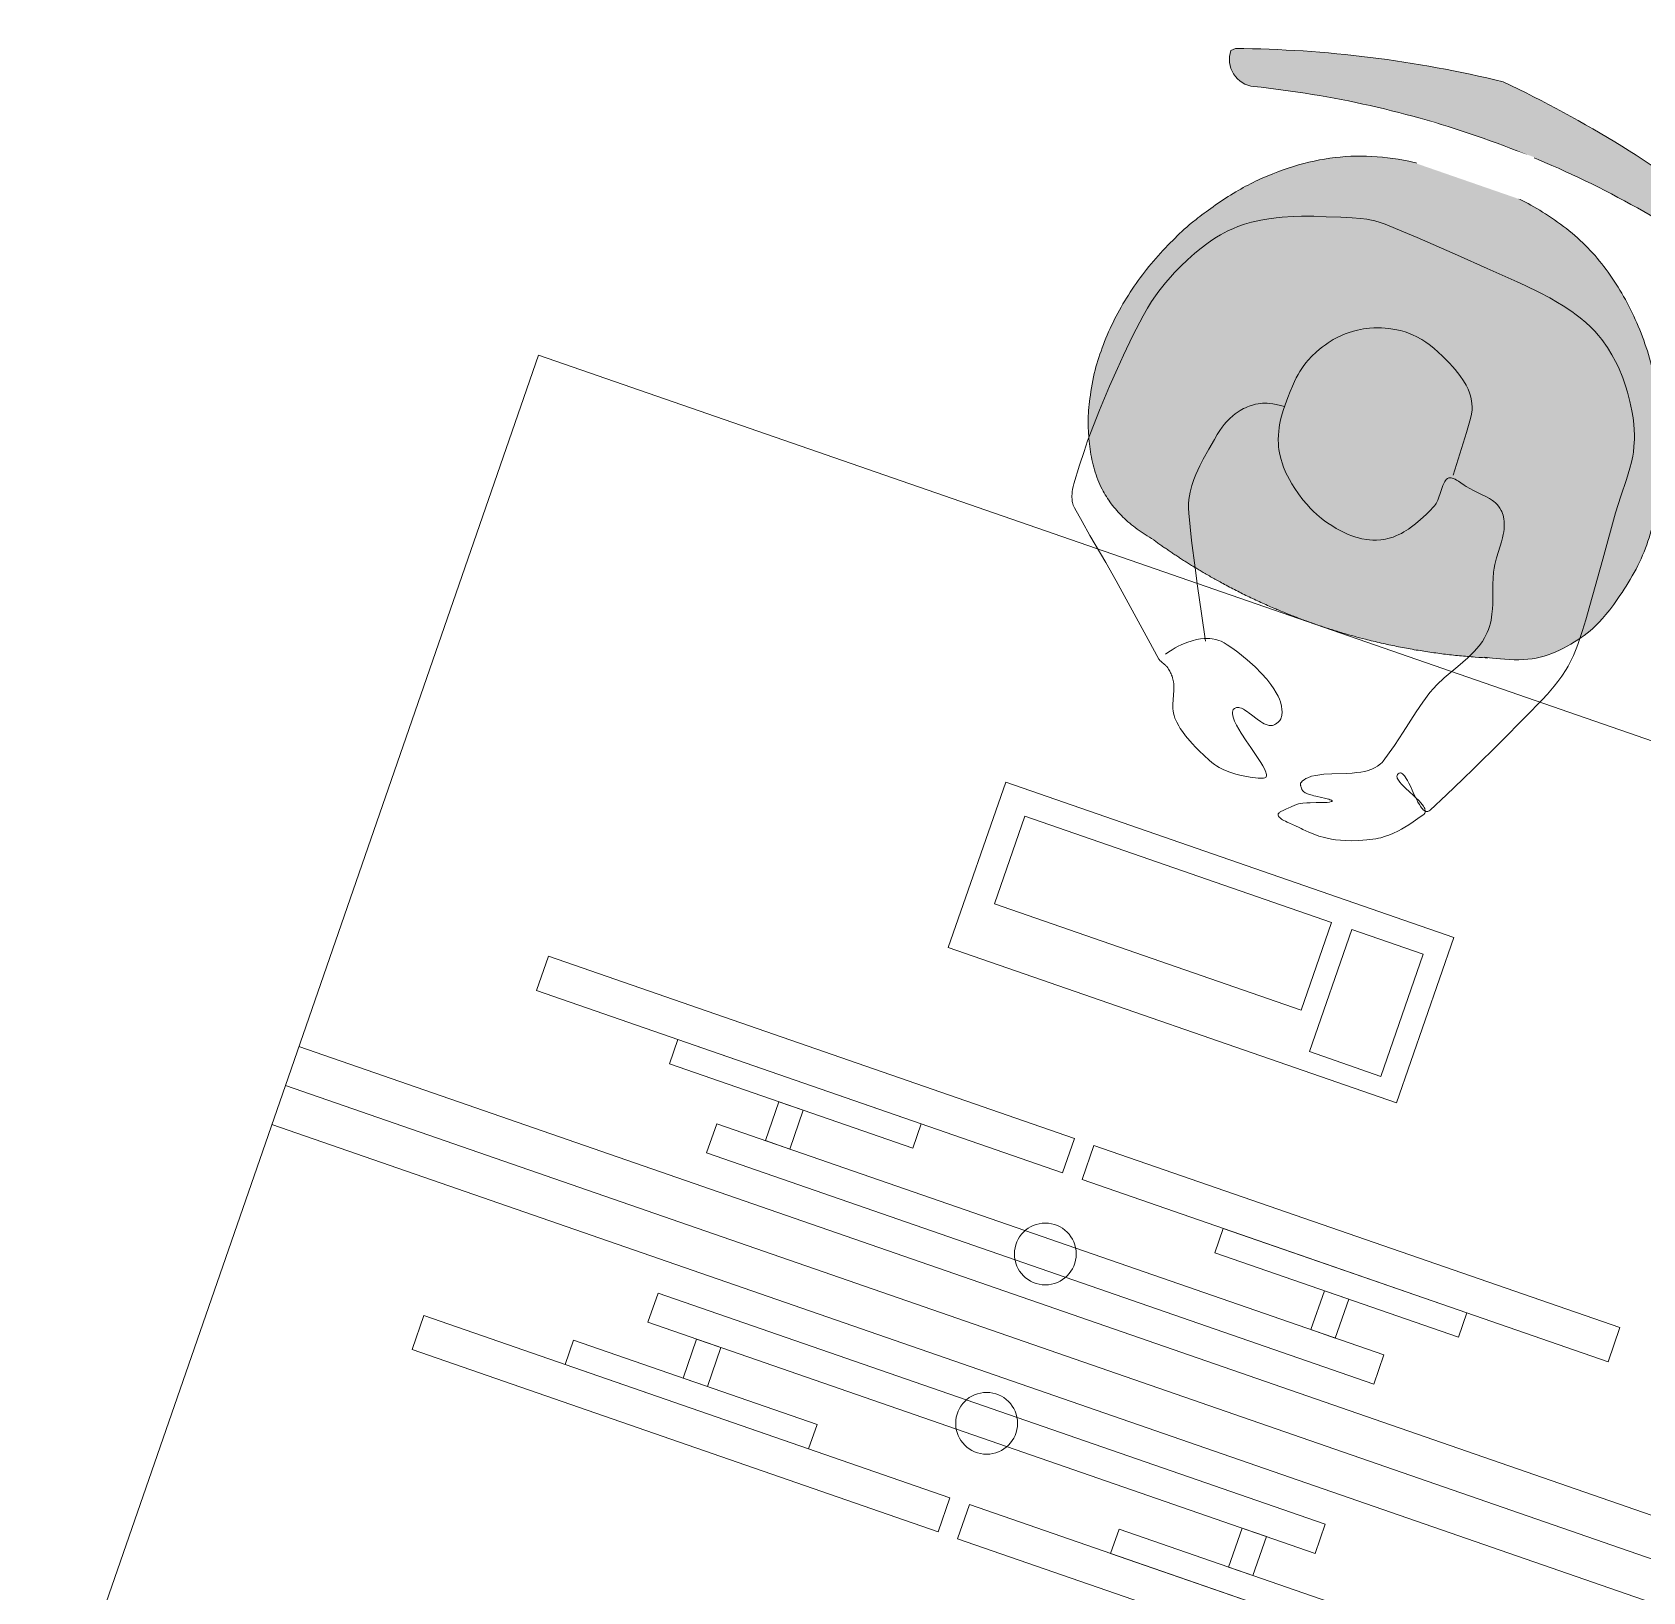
# Model space of a CAD drawing. Header units: millimetres. Extents: x 53255 to 75711, y -557 to 19362.
# Drawn here: x 55964 to 57526, y 3114 to 4627 of the extents above; entities that cross this region are included whole.
import ezdxf

# ---------------------------------------------------------------- set-up
doc = ezdxf.new("R2010")
doc.units = ezdxf.units.MM
doc.header["$MEASUREMENT"] = 0
doc.layers.add('FURN-FILE', color=211, linetype='Continuous', lineweight=0)
doc.layers.add('FURN-WKST', color=42, linetype='Continuous', lineweight=13)

# ---------------------------------------------------------------- blocks, each defined once
blk = doc.blocks.new('wrk3_23')
at = {"layer": 'FURN-FILE', "color": 0, "linetype": 'Continuous', "lineweight": 0, "flags": 128}
for points in [[(199.9999264142607, 166.9331495293627), (739.9999264138969, 166.933760727301), (739.9998754802582, 201.9341943135005), (199.9998754806002, 201.9335831156022), (199.9999264142607, 166.9331495293627)], [(759.9999264138969, 166.9337833642021), (1299.999926413555, 166.9343945621076), (1299.999875479894, 201.9348281482344), (759.9998754802873, 201.9342169506563), (759.9999264138969, 166.9337833642021)], [(344.9986427628028, 166.9333645466431), (595.0010516051116, 166.9336475419259), (595.0010799015799, 141.9334066607626), (344.9986710592711, 141.9331236655162), (344.9986427628028, 166.9333645466431)], [(904.9986710589583, 166.9338965190109), (1155.001079901223, 166.9341795142427), (1155.001108197677, 141.9339386331121), (904.9986993553903, 141.9336556378075), (904.9986710589583, 166.9338965190109)], [(457.4997550550906, 141.9332510301829), (482.4999959057604, 141.9332792960959), (482.5000412106165, 101.9328938861981), (457.4998003294822, 101.9328655897334), (457.4997550550906, 141.9332510301829)], [(1017.499783351232, 141.9337830025106), (1042.500024201894, 141.93381126842), (1042.500069506714, 101.9334258585477), (1017.499828625558, 101.933397562083), (1017.499783351232, 141.9337830025106)], [(407.4998003294822, 101.9328655897334), (1092.500069506706, 101.932865589737), (1092.500069506706, 71.93286558973341), (407.499800329475, 71.93286558973341), (407.4998003294822, 101.9328655897334)]]:
    blk.add_lwpolyline(points, close=True, dxfattribs=at)
at = {"layer": 'FURN-FILE', "color": 0, "linetype": 'Continuous', "lineweight": 0}
blk.add_circle((749.9999999999854, 86.93286558972977), 30, dxfattribs=at)
at = {"layer": 'FURN-WKST', "color": 0}
blk.add_line((-1.455191522836685e-11, 40.00000000000728), (1499.999999999985, 40.00000000000728), dxfattribs=at)
at = {"layer": 'FURN-WKST', "color": 0, "flags": 128}
blk.add_lwpolyline([(0, 3.637978807091713e-12), (1499.999999999985, -3.637978807091713e-12), (1499.999999999985, 749.9999999999964), (-1.455191522836685e-11, 750), (0, 3.637978807091713e-12)], close=True, dxfattribs=at)
blk = doc.blocks.new('*U148')
at = {"linetype": 'ByBlock', "lineweight": -2}
blk.add_hatch(color=7, dxfattribs=at).paths.add_polyline_path([(-240.0286441050775, 333.8224027594588, -0.05883785226899226), (17.78258416725294, 378.3228370210927, -0.05883785226899226), (270.5643462055596, 310.8815731016875), (273.978641116104, 307.6193697070703, -0.4852311977000949), (240.2319705560731, 283.4062904212296, 0.05913279318586893), (15.18123345443746, 320.424139634124, 0.05913279318586893), (-212.2825073906279, 303.7376379520756, -0.4852311977000949), (-243.7218450241198, 330.8795009021705)])
h = blk.add_hatch(color=7, dxfattribs=at)
edge = h.paths.add_edge_path()
edge.add_spline(control_points=[(-177.3597326177332, -145.1740488822943), (-207.7293379313487, -138.3802228098721), (-239.493773722199, -120.1599046054907), (-285.5368762420258, -39.29090160157648), (-282.7531709045288, 112.4052060332251), (-154.2041548238558, 268.7965515609649), (-36.97263507707248, 282.2879587669267), (13.2793709990292, 278.1714150389889)], knot_values=[0, 0, 0, 0, 0.1278050160630629, 0.1732907007324, 0.4305391611673586, 0.7883516963517069, 1, 1, 1, 1], degree=3, periodic=0)
edge.add_spline(control_points=[(13.2793709990292, 278.1714150389889), (63.70477036727971, 277.7649786676775), (179.249261218647, 253.8152442498904), (293.259613522423, 86.52446312601751), (282.4247332428058, -64.81148388593647), (229.3179185400368, -141.2265414623398), (196.0462666453459, -156.5193407843108), (165.1847444627856, -160.5647082002615)], knot_values=[0, 0, 0, 0, 0.2116483041139544, 0.5694608392983027, 0.8267092997332612, 0.8721949844025984, 1, 1, 1, 1], degree=3, periodic=0)
edge.add_line((165.1847444627856, -160.5647082002615), (165.2484580467135, -160.8114819504372))
edge.add_arc((20.00024980950548, 427.6801178225214), 606.1513053681008, 267.4274364554332, 283.86433089987764, ccw=False)
edge.add_arc((20.00006308476441, 427.6801262120753), 606.1513053681007, 250.99055867765549, 267.42745312209996, ccw=False)
edge.add_line((-177.4379372039621, -145.4146661578161), (-177.3597326177332, -145.1740488822943))
at = {"color": 0, "linetype": 'ByBlock', "lineweight": -2, "flags": 128}
blk.add_lwpolyline([(-240.0286441050775, 333.8224027594588, -0.05883785226899226), (17.78263144011726, 378.3228465774155), (17.78258416725294, 378.3228370210927, -0.05883785226899226), (270.5643462055596, 310.8815731016875), (273.978641116104, 307.6193697070703, -0.4852311977000949), (240.2319389186596, 283.4062995583263), (240.2319705560731, 283.4062904212296, 0.05913279318586893), (15.18123345443746, 320.424139634124, 0.05913279318586893), (-212.2824356839046, 303.7376518435958), (-212.2825073906279, 303.7376379520756, -0.4852311977000949), (-243.7218450241198, 330.8795009021705), (-240.0286441050775, 333.8224027594588)], format="xyb", close=True, dxfattribs=at)
at = {"color": 0, "linetype": 'ByBlock', "lineweight": -2}
blk.add_rational_spline([(-177.3597326177332, -145.1740488822943), (-207.7293379313487, -138.3802228098721), (-239.493773722199, -120.1599046054907), (-285.5368762420258, -39.29090160157648), (-282.7531709045288, 112.4052060332251), (-154.2041548238558, 268.7965515609649), (-36.97263507707248, 282.2879587669267), (13.2793709990292, 278.1714150389889), (63.70477036727971, 277.7649786676775), (179.249261218647, 253.8152442498904), (293.259613522423, 86.52446312601751), (282.4247332428058, -64.81148388593647), (229.3179185400368, -141.2265414623398), (196.0462666453459, -156.5193407843108), (165.1847444627856, -160.5647082002615), (165.2059823240925, -160.6469661169867), (165.2272201854066, -160.7292240337119), (165.2484580467135, -160.8114819504372), (108.7795362507532, -174.7488256867218), (50.89822587725212, -180.4709396899998), (-7.20662083895877, -177.860294692593), (-65.31147889478598, -175.2496661217883), (-122.4464215655753, -164.3599000441318), (-177.4379372039766, -145.4146661577724), (-177.4118690085525, -145.33446039931), (-177.3858008131356, -145.254254640804), (-177.3597326177332, -145.1740488822943)], [1, 1, 1, 1, 1, 1, 1, 1, 1, 1, 1, 1, 1, 1, 1, 1, 1, 1, 0.9931535054110803, 0.9931535054110803, 1, 0.9931535054110803, 0.9931535054110803, 1, 1, 1, 1], degree=3, knots=[0, 0, 0, 0, 0.02130083601051049, 0.02888178345540001, 0.07175652686122644, 0.1313919493919511, 0.1666666666666667, 0.1666666666666667, 0.1666666666666667, 0.2019413840189924, 0.2615768065497171, 0.3044515499555435, 0.312032497400433, 0.3333333333333333, 0.3333333333333333, 0.3333333333333333, 0.5, 0.5, 0.5, 0.6666666666666666, 0.6666666666666666, 0.6666666666666666, 0.8333333333333333, 0.8333333333333333, 0.8333333333333333, 1, 1, 1, 1], dxfattribs=at)
blk.add_wipeout([(-37.68748061553197, 321.35907786657117), (67.71986267868485, 317.2857953905477), (66.04961799722511, 274.0636384312784), (-39.35772529694805, 278.13692090732366)], dxfattribs=at)
blk = doc.blocks.new('*U149')
at = {"color": 0, "linetype": 'ByBlock', "lineweight": -2, "flags": 128}
for points in [[(-67.61908009957187, 119.8511182272923), (-64.56569705476068, 117.4466945861932), (-61.72388856007819, 115.0235715077361), (-59.10443733797001, 112.6115648986452), (-56.70987746477476, 110.2337173612032), (-54.53674880262406, 107.9075696919754), (-50.70710183200936, 103.3110815583568), (-47.68907636216682, 99.05960809656244), (-45.36263156283167, 95.1821697403575), (-43.60746880367151, 91.68119379677228), (-42.31311709005968, 88.543220114836), (-41.38326402288294, 85.74587868320668), (-40.73681039219082, 83.2623830808443), (-40.30717163985901, 81.06437400208961), (-39.88108598192412, 77.16809912893223), (-39.85134442113122, 74.20980280655931), (-40.00199297489962, 71.9738448270873), (-40.52080857683177, 68.59680059974198), (-41.40966762850076, 65.19777894073195), (-43.41031024987024, 59.16989642979752), (-45.49040807911661, 53.40774771095312), (-49.8972058939471, 42.52447554891114), (-54.26238574018134, 33.17461514074239), (-58.44423723592627, 25.3423507785119), (-62.36229387087224, 18.9011947135441), (-65.97647229974609, 13.67780129311723), (-69.27290537704175, 9.488307647698093), (-72.254347356793, 6.157773507176898), (-74.93370400737695, 3.529450165275193), (-77.3296988919501, 1.468117109383456), (-79.46399931221094, -0.1398809543898096), (-83.27969770679556, -2.481219138644519), (-86.20516380533445, -3.813490277512756), (-88.43302394503189, -4.558119393739616), (-91.8259756669031, -5.24161233088671), (-95.2764437971964, -5.374519566299568), (-95.61815381896668, -5.340103763635852), (-95.94681975447747, -5.274215246456151), (-96.26133634984944, -5.185242508312513), (-96.56106085774809, -5.079858535071253), (-96.84570817243002, -4.963345083531749), (-97.3869662671932, -4.703791294530674), (-97.86619918662473, -4.438989777918323), (-98.28779158202815, -4.18369771252037), (-99.02546930712924, -3.697307291928155), (-100.1146165410391, -2.917144226608798), (-100.6432271276426, -2.525250440383388), (-101.1561822655967, -2.145039310889842), (-102.1394978293938, -1.306671442733204), (-102.9197930556511, -0.4124348996556364), (-103.5235386123422, 0.5259983083087718), (-103.9742742484523, 1.498374692215293), (-104.2929084415664, 2.49570986944309), (-104.4979887377085, 3.510153940478631), (-104.605945575142, 4.534870240218879), (-104.5844192690201, 6.625848916206451), (-104.3213660498877, 8.695489377780177), (-103.8950986700111, 10.71457628099597), (-103.3654292215833, 12.66246611383394), (-102.1224721649232, 16.41245302223251), (-99.60130775622383, 23.05725551911746), (-98.69148106870125, 25.499717796396), (-97.96970550484184, 27.58490338231786), (-97.42104736257534, 29.35634532132826), (-97.0218510078048, 30.85679132916266), (-96.74614270876555, 32.12576084638567), (-96.45849028083467, 34.23268058508984), (-96.4312577803903, 35.70464592678763), (-96.53131036161358, 36.74035010034277), (-96.89665480861731, 38.17310733265185), (-97.18445339435857, 38.83089925732929), (-97.54741736216602, 39.44703207763087), (-98.64017329160197, 40.66612514411099), (-99.85945592651478, 41.35843259240937), (-101.1807641502528, 41.60011606327316), (-102.5825952764862, 41.45859197000391), (-104.0461259789445, 40.99344098763686), (-105.5549250525764, 40.25722775788017), (-107.0946949401405, 39.2962394095448), (-108.6530392475361, 38.1511506857787), (-110.2192537331903, 36.85762273580622), (-113.3906091566059, 33.89554370752739), (-116.4966669850583, 30.65859979012021), (-119.4941393446752, 27.3065964752459), (-125.2371862662294, 20.47266850457527), (-130.2707339769004, 14.24750832522841), (-134.5782534772734, 8.899533112722565), (-138.2040231970168, 4.488136684798519), (-141.2205111111398, 0.9622104472873616), (-143.7094106418481, -1.780938433592382), (-145.7511534723672, -3.861519157260773), (-147.4195873839271, -5.398553109953355), (-148.7797201130015, -6.500481276249047), (-149.8872148003684, -7.261260645944276), (-150.7888267852832, -7.759566037158947), (-152.2045574813637, -8.226188471991918), (-153.1217182818618, -8.211820619057107), (-153.7230445297937, -7.981692644185387), (-154.4781733994423, -7.262370672076941), (-155.0473385666264, -6.067045890878944), (-155.7828011453203, -3.626085447300284), (-156.4453784316465, -1.058113235187193), (-157.0302863551624, 1.567896682994615), (-157.5363885561273, 4.199456802656641), (-157.96517251353, 6.79721915362461), (-158.6225293422904, 11.94966113037663), (-159.0072031434393, 16.68681415210449), (-159.1696898639893, 20.94604482363502), (-159.1596489719013, 24.71950610160275), (-159.0216477894101, 28.02964527469157), (-158.4578214412832, 33.77185196286882), (-157.7377340714338, 37.97588204025669), (-157.0147922097858, 41.03732524242514), (-156.3630980537746, 43.26761259463819), (-155.1996742007505, 46.48589976473886), (-153.8007694544467, 49.52481551113306), (-147.7150160800593, 61.40388835076737), (-145.3705928305935, 65.81464977041469), (-143.2450386147539, 69.61826214815665), (-141.307760687836, 72.88759916930576), (-137.691385002312, 78.43602170469967), (-134.7446644547745, 82.41734345765144), (-132.3772227010231, 85.28215636188543), (-130.5023328608331, 87.35419473476941), (-127.5142553040823, 90.32659076796699), (-124.295076542443, 93.12041495276208), (-122.2022068188453, 94.63081937593233), (-120.1338371754282, 95.83400154892297), (-118.1140244063354, 96.79944259297918), (-116.1599849936611, 97.5818784115545), (-112.3720614938029, 98.7937820940424), (-98.66632614686387, 102.0079436296728), (-95.34558031481356, 102.9753365301804), (-92.9354883895794, 103.8455172005924), (-91.1851098365114, 104.6025002795723), (-88.66932904196801, 105.9401278167716), (-87.4676620945138, 106.7130543786043), (-86.30767392943017, 107.5634780721957), (-85.26211362415779, 108.4051628958696), (-84.36737244336109, 109.1660859022304), (-83.60157371173045, 109.8520348819147), (-82.30411898785678, 111.1012861871059), (-81.37042540438415, 112.0821611546198), (-80.69441141646894, 112.8442930703386), (-79.72251327228878, 114.0326807326419), (-78.80509393324246, 115.2786013452787), (-78.44174863462104, 115.8380793671386), (-78.13261676079856, 116.3794562351104), (-77.86634672759465, 116.8993494628594), (-77.41518471706149, 117.8984394737272), (-76.00280155421933, 121.4497447029134), (-75.60525973151744, 122.3001988099495), (-75.27456070113112, 122.9157921339429), (-75.0035086475109, 123.3621594998476), (-74.55284467219826, 124.0028606178239), (-74.04041603659425, 124.6036623473919), (-59.05302997573017, 140.1549000382729), (-36.22728091996396, 163.1616088201772), (-13.51566399701187, 186.214099205572), (0.504518967376498, 201.0543888942775), (21.30746692119283, 223.5781289557344), (31.84662829940862, 234.7675819746146), (42.62526393883672, 245.791277293516), (43.69777617985528, 246.7770170096846), (44.76897327747065, 247.6195130829292), (45.8259884360632, 248.3404901931062), (46.85920563526815, 248.9582605311225), (47.8616055398561, 249.4882753276979), (49.81828841155584, 250.3601528430809), (51.59964277735708, 251.0003230321381), (53.20016505401873, 251.4729824872047), (54.62515885848188, 251.8239098260165), (57.15500528080156, 252.3083191372571), (59.06598845711414, 252.5728625727716), (61.92135812815468, 252.8300119743508), (64.72213053595624, 252.9434306352341), (83.53721007380591, 253.0267732435677), (97.674804266906, 252.7409877798054), (108.2954832462092, 252.3263570997733), (124.2586434458462, 251.3759545876383), (140.2654369057491, 250.023190892578), (165.4235219792245, 247.3938874494706), (184.1263028832436, 245.1369229401244), (198.1056861079014, 243.2368635440216), (219.0663559790555, 239.9830776491654), (240.1024128960489, 236.1566046217413), (248.602648933509, 234.265656767333), (255.8785827847205, 232.2897456864594), (262.1413732327419, 230.3214107860767), (267.5554926951372, 228.4202434927211), (276.9166884173574, 224.7026985345874), (283.8726832325774, 221.5981609888477), (289.0699302239555, 219.097274413718), (296.8591741525379, 215.0769506391007), (304.6719121780152, 210.7441164936681), (312.7053483964664, 205.9126276085735), (319.4330874379266, 201.4500962066886), (325.0781767487351, 197.3451266244447), (329.825334649493, 193.5863260044061), (333.8270100100126, 190.1604200783986), (337.2087767306912, 187.0517778138164), (342.8497879392198, 181.3469148297736), (346.8419249291364, 176.8336326508797), (349.6977708409977, 173.309114406642), (353.7532986436418, 167.7866989143949), (357.5273707977249, 161.9673045995296), (362.1159394157658, 153.9251758067621), (365.7476125250359, 146.7586990975833), (368.6568085199578, 140.3994059872421), (371.0134954007808, 134.7742779397304), (374.75594452519, 124.8118942469737), (377.2808828445886, 117.2569116718441), (380.6887876652763, 105.8219891298504), (383.7333848599046, 94.30326769605745), (387.4461967377611, 80.34772819653153), (390.1446220305079, 69.81132245485787), (391.8446626617479, 61.84082022489019), (392.8214256093779, 55.81236348827952), (393.3372248417836, 51.25741487216874), (393.5814686475533, 47.82012532748922), (393.6876704564529, 42.62705666155671), (393.4428878726831, 37.38534611865907), (391.6461854166155, 18.06532045170752), (390.1055851947749, 3.831628639207338), (385.0056040351883, -38.54321582521516), (381.141588338458, -69.92353687049035), (377.1767696383577, -101.290314624639), (376.0143443328598, -110.0105255778544), (373.6561706832472, -125.0827286184722), (371.4722769197288, -136.3060743499809), (369.5196851871333, -144.7209144233784), (367.84403069986, -151.0485927327172), (364.9398407200315, -160.5937540118612), (363.2923692597178, -165.4007939233124), (361.5026112755222, -170.2371571781332), (358.8758203716097, -176.5110456234324), (356.1108947016364, -182.1831772617588), (353.2667420677826, -187.3184182210389), (350.3900949484996, -191.9739506906408), (347.5177234359326, -196.2002506679783), (341.7039901558383, -203.7680001517219), (336.1954777217506, -210.0132624400358), (331.0834554698195, -215.1937874349605), (326.4073392343016, -219.5120570646541), (317.8200356437119, -226.5939910517627), (311.0873855212049, -231.514882504518), (305.8989583112016, -234.9893388277924), (297.9310959548748, -239.8587500672656), (289.7886433610111, -244.3239581823655), (283.4847885215931, -247.4094167848016), (277.8186285911288, -249.8670859793565), (272.7617538403683, -251.8129485294121), (268.2719746139664, -253.3460471341459), (264.300857599821, -254.5490786742157), (257.2741113743141, -256.3216115735413), (251.9554392287719, -257.3539977060864), (247.9480242999089, -257.9505298641816), (241.9207007017249, -258.5436309872021), (235.8906992768243, -258.7546413669188), (224.5235524218333, -258.598373352128), (207.4500580142594, -258.0656105925082), (198.9150205750302, -257.884693015927), (190.388481822436, -257.8959673912614), (143.8828590725025, -259.0392458510469), (97.32912350540937, -260.2023101767627), (82.79031302117073, -260.4799365023937), (71.9007917096169, -260.5455854788379), (63.73323872680703, -260.3847201212702), (57.60370697096732, -260.0910845698236), (53.00284932685463, -259.7504324983602), (46.09330402218256, -259.0112663082473), (39.17097033606478, -257.9548900375521), (34.93586977712766, -257.1154449024834), (31.01867155512446, -256.186997077486), (23.80118995381417, -254.1102369395085), (17.60793989082595, -251.9741947012953), (12.27043125870841, -249.8950569105655), (3.08296305143449, -245.8709998673658), (-3.705901267243462, -242.606130540531), (-23.78141759205027, -232.2085929685927), (-55.33388904817548, -215.5147019222932), (-86.82922167794823, -198.5466316596212), (-99.72139982883164, -191.4425504906321), (-118.8656205458938, -180.5911438959156), (-137.7522017480551, -169.658465348155), (-138.8253209527538, -168.8804874707203), (-139.541026362127, -168.035395752624), (-139.949516096789, -167.1366196841263), (-140.0952828861991, -166.1959533704721), (-140.0177045382698, -165.223728540368), (-139.7515762736148, -164.2289703682982), (-139.3275904840848, -163.2195377613243), (-138.7727689529092, -162.202249605456), (-138.1108521000133, -161.1829983259522), (-137.3626493864758, -160.1668519878222), (-135.6486273807495, -158.1280779992157), (-133.775486684146, -156.1479616514262), (-131.8363558558631, -154.2463842404541), (-127.8864425510546, -150.6118142130726), (-124.2946018359726, -147.4174761038084), (-121.2160604743731, -144.6618930976474), (-118.6842546992775, -142.3146352691183), (-116.6683754795522, -140.3322426872255), (-115.1077530369148, -138.6674672737063), (-113.9317145892965, -137.274364479912), (-113.0704660052033, -136.1108550976787), (-112.4605373911436, -135.1397849063869), (-112.0470276569977, -134.3291262825514), (-111.7840410128774, -133.651719228008), (-111.5630759358937, -132.5431097275141), (-111.6122655402905, -131.7803463579039), (-111.778493969894, -131.2494379158161), (-112.2483573236932, -130.5230139350315), (-112.9986966945544, -129.8852522413436), (-113.9521205145975, -129.4181139657012), (-114.870481394104, -129.2650494867485), (-115.7557913389574, -129.3792700873964), (-116.6098893087183, -129.7194091643614), (-117.4344582900485, -130.248956054158), (-118.2310406747602, -130.9357458698505), (-119.0010521074473, -131.751499977152), (-119.7457939516098, -132.6714122437552), (-120.466464509358, -133.6737766544466), (-121.8617286406479, -135.8896843237744), (-123.1702703966621, -138.241225079335), (-124.3991885587784, -140.6323170639953), (-126.7146178212861, -145.4275627482857), (-128.7594415426211, -149.7431941119285), (-130.5688083263012, -153.4314526458111), (-132.171270284136, -156.4710250731659), (-133.590748697552, -158.9063595297775), (-134.8477802960297, -160.8115456416563), (-135.960313165062, -162.2695763581942), (-136.9442232265283, -163.3610934235694), (-137.8136589434071, -164.1588588843588), (-138.5812813158955, -164.7255834573734), (-139.2584404106965, -165.1136378644223), (-140.4563870969141, -165.5320927704161), (-141.3661508229306, -165.6121385249935), (-142.0551199790825, -165.5316406373458), (-143.0996869849369, -165.1715181261825), (-144.1581303787607, -164.5072149667176), (-149.10833563509, -160.6585203906507), (-153.503228860849, -157.1428750611158), (-157.3357163150431, -153.9412353193038), (-160.6378663330288, -151.0356408723674), (-163.4603282179196, -148.408064104653), (-165.8602166364617, -146.040076641897), (-169.8563665897782, -141.7322269983852), (-172.6424385676983, -138.3564259941486), (-174.590340720104, -135.7385540342075), (-177.2501601012191, -131.6667434368355), (-178.4490381791184, -129.5630100340204), (-179.5524902293291, -127.4124721054322), (-183.2306244126667, -119.3265942248036), (-186.0798972896409, -112.1035300877484), (-188.243642177702, -105.6635300736016), (-189.8534063736552, -99.93239442032791), (-191.0238906865452, -94.8410996863604), (-191.8517352282761, -90.32563302091876), (-192.416362158936, -86.32689255343575), (-193.0218317796498, -79.2186016316482), (-193.1355345412194, -73.79217250723741), (-193.0176715398375, -69.66715698153712), (-192.4969207416325, -63.38847563270974), (-191.5415329111165, -56.99733186711092), (-191.2082446965833, -55.02357030516578), (-190.9217011687761, -53.08023167662759), (-190.4268708924828, -49.28017141580494), (-190.0084686399678, -45.89343782854121), (-189.6276406516554, -42.97143305268401), (-189.2658010161394, -40.50572867831215), (-188.9156660579065, -38.45771579298889), (-188.5758478265379, -36.77616569565726), (-188.2476830401829, -35.40722908714815), (-187.9334466708788, -34.29978134836711), (-187.6354075714553, -33.40796552990651), (-187.3553834917111, -32.69209977509308), (-186.8181584102022, -31.59773288317956), (-186.372367800268, -30.92111235854827), (-186.0119688318846, -30.501377395085), (-185.4265865210691, -30.02272582880687), (-184.7838221003876, -29.73768139097956), (-184.5404614441104, -29.69637050767051), (-184.2915695649863, -29.69917184405494), (-184.0387065012583, -29.7402372751385), (-183.7832455927419, -29.81434313711361), (-183.2607741375687, -30.04806047326565), (-182.7407018876256, -30.36656953004422), (-182.2292769768428, -30.74386782944202), (-181.7311009457626, -31.15961055657681), (-181.2494684816702, -31.59800011663174), (-180.7866423330161, -32.04688401059684), (-179.894287810399, -32.97182673691714), (-179.0932198380906, -33.85119758983637), (-177.6649644733807, -35.48684286343632), (-175.5225772262856, -37.97162399951048), (-174.4813625299539, -39.1330831481755), (-173.9743037324552, -39.67439265816211), (-173.4785835187831, -40.18211271208565), (-171.7834364531627, -42.06739589992503), (-170.3584589773491, -43.99153152672807), (-169.1531256010894, -45.91242581426195), (-168.1265632273025, -47.79906144450069), (-167.2457352759811, -49.62914142461523), (-165.7769988044274, -53.17551392566384), (-164.6507386259618, -56.34635622819769), (-162.919960576397, -61.87202162235917), (-161.7208043926184, -65.84383199085278), (-160.8201115352713, -68.63997795605246), (-160.1198109624274, -70.59815099720436), (-159.570506404445, -71.97337359634548), (-158.69265586662, -73.86322774066502), (-157.731105977793, -75.51688014490355), (-157.3999629194077, -75.9577263747342), (-157.1272526556895, -76.20350541265361), (-156.9054093182858, -76.28044877317006), (-156.7277093101075, -76.21191339528013), (-156.5881847528326, -76.01867203047732), (-156.4815454306299, -75.71917548165948), (-156.4031084187736, -75.32978935820574), (-156.3487346619186, -74.86500776346656), (-156.3147718360997, -74.33764610551589), (-156.2980028909042, -73.75901501663611), (-156.3055679820282, -72.46473154018167), (-156.3532956752351, -71.06759758928092), (-156.4263374146321, -69.62024460939574), (-156.5135724845277, -68.16220329028147), (-156.7064570786024, -65.2278695247951), (-157.0398969704547, -59.7738939388073), (-157.1308661644325, -57.72968481887074), (-157.1824080909573, -55.98283384885872), (-157.2003238066754, -54.50478295468929), (-157.1913671462498, -53.26244671307359), (-157.110686941789, -51.23407562116336), (-156.9874405960727, -49.86176315153716), (-156.8549867218826, -48.93159616900084), (-156.7311400925282, -48.29614007980854), (-156.5029948279516, -47.4525269463411), (-156.2202547803099, -46.75249037853064), (-156.1198147079485, -46.56738764182955), (-156.0029670465483, -46.3788720060038), (-155.7256903562411, -45.99200608098181), (-155.4103131956072, -45.60936165478051), (-155.0715100824273, -45.23908482809929), (-154.7205673486205, -44.88673922306771), (-154.3660670542704, -44.55590415650659), (-153.6470450760826, -43.94731053433497), (-152.9746670244749, -43.4433361657866), (-152.3657451511499, -43.03764721117477), (-151.8255540670143, -42.71868682935019), (-151.3528474994782, -42.4732013905741), (-150.9429602847667, -42.28816936041403), (-150.5896852357255, -42.15176305292698), (-150.2863737669577, -42.05374113494327), (-150.0265508979865, -41.98551984610822), (-149.5872471437433, -41.90862044539244), (-149.2731188657999, -41.8891159626146), (-149.0475567778594, -41.89746167609701), (-148.7274378923212, -41.94915580971428), (-148.4318151398402, -42.0506816945126), (-146.6382237419566, -43.0113402213974), (-145.0122673385558, -44.16704519875202), (-143.5342162948837, -45.48431924382021), (-142.1865418882117, -46.93364547976671), (-139.7863111854531, -50.18265272475401), (-137.7530531680568, -53.69350466105243), (-136.0015458860398, -57.3296174934585), (-134.4657755806547, -60.98875335840421), (-131.7681822888699, -68.33346818721475), (-127.1518285803795, -81.87690760497208), (-125.2960902682134, -86.9001809804904), (-123.5543643750316, -91.16030421117466), (-121.9123562085042, -94.73522323369252), (-120.3667074951263, -97.71345174592716), (-118.9184681549523, -100.1826354277437), (-116.137406035763, -104.140643538376), (-113.818150236908, -106.757177473075), (-111.9320029709561, -108.4942874099143), (-108.8439508671181, -110.6969585393235), (-107.1746549257914, -111.6013351363508), (-105.4164328958323, -112.3647985127682), (-96.16207482234313, -115.6644713049172), (-87.8431256764161, -118.3070629238355), (-72.9690243006844, -122.595530757455), (-50.50114777819545, -128.9291050494649), (-39.48105942943221, -132.3859567145773), (-28.77853825450075, -136.2421366490889), (-23.90192343292438, -138.347613660997), (-19.39518793267052, -140.6146804065793), (-11.06963152799653, -145.4450487476497), (3.33071962536269, -154.8099810501517), (14.21853744162217, -161.6574973267852), (18.36510006914978, -164.00506319548), (22.03427363185619, -165.9096143624192), (28.5682395266449, -168.8207378403822), (33.58131436989061, -170.5768450041578), (37.41470853583451, -171.6116349532676), (43.29842687010023, -172.6472438778292), (46.30627862957772, -172.9085933455935), (49.36173185304142, -172.984206173991), (52.72995628491117, -172.8715766351743), (55.85522273931201, -172.6139681064014), (61.64179363318181, -171.787760437408), (66.64048843688215, -170.7629909883108), (70.97657207685916, -169.690097835999), (78.50941586398403, -167.5558742891299), (89.7740161962356, -164.2003786993155), (95.43705079692518, -162.6714961355829), (101.1490881538011, -161.3761569685012), (104.8168347496139, -160.779658852276), (108.3252087313958, -160.4216216554705), (115.0362937440987, -160.1381562663228), (126.9558930371604, -160.1883448549124), (131.4008968290364, -160.1579695286127), (135.2469233367228, -160.0199433345406), (138.5646560015412, -159.7740309501314), (141.4216609556715, -159.4363766104652), (143.8798731224451, -159.029286991281), (148.071842605932, -158.0208587789966), (151.1097980721097, -156.9778149549529), (153.3206546582041, -156.0121298820668), (156.5163328746057, -154.2356996984672), (158.0553406725485, -153.1872813723821), (159.5523224818862, -152.0242780741828), (160.5716547842167, -151.1256013477905), (162.3373572878081, -149.2632863894905), (163.7612510100735, -147.3831026376356), (164.9121421256132, -145.5133770002212), (165.8453737027194, -143.6754432126181), (166.605378289667, -141.8850506881645), (167.2277578598769, -140.1535079074238), (168.1944901740571, -136.7881488441126), (168.8688579655172, -133.740531411604), (169.7994765899384, -128.2525770113571), (171.0470268023164, -119.9038369493574), (171.8169146442633, -115.7969820216604), (172.8152157223558, -111.8090318772884), (173.4573203931504, -109.7226897061046), (174.6697374926189, -105.9814905374078), (175.5236087268459, -103.1766499314035), (176.0602320902181, -101.1163760290219), (176.373697663199, -99.61359845701372), (176.5458130441039, -98.51799148450664), (176.6340204826301, -97.71720231708605), (176.6924649179127, -96.554445060523), (176.6520413124126, -95.44382430076075), (176.5183412489569, -94.63651148598001), (176.2780215053208, -93.93377676645468), (175.9464694401941, -93.32336943223345), (175.537373909694, -92.79434681106795), (175.0628965000687, -92.3369426231584), (174.5338262117039, -91.94244810933742), (173.9597191573157, -91.60310472139099), (172.6878020246295, -91.05550020423107), (171.3226168228284, -90.65933008960565), (169.9095049097923, -90.37638354098453), (168.4829165465708, -90.1768805615211), (167.0686433344672, -90.03776241747255), (164.256935492489, -89.87019715097995), (159.0329666400867, -89.71433198787417), (155.0666756361279, -89.55157872824202), (152.179739486277, -89.31373459683527), (150.1124131068464, -89.0322628224094), (148.6374336423542, -88.74715602001379), (147.5823080669652, -88.48494266907073), (146.0946941906986, -88.00373876564845), (144.7373665501145, -87.40439584407432), (140.0436426734195, -84.94657960462791), (135.917121355058, -82.69930843300972), (132.3169076355516, -80.64507682534895), (129.1917913661418, -78.77107266524399), (123.8223303146988, -75.29612864719093), (119.9159768025638, -72.5061904401955), (117.0752222239898, -70.29890383746533), (112.9887520320808, -66.78621053999814), (111.0361742099849, -64.93250420646655), (109.1514558133313, -63.00985070392926), (107.0910754286597, -60.67076692334376), (105.2995061470101, -58.34816683849931), (103.7434933508848, -56.06643118789361), (102.3937646358791, -53.84363165120158), (101.2245659919099, -51.69280530916149), (99.28426773986212, -47.50650965706882), (97.85743058082517, -43.70517522400769), (96.81750320661013, -40.29485358850798), (96.06799818981017, -37.26096364306431), (95.53551835135295, -34.57789904820675), (94.88195759717928, -29.84347534232074), (94.62533281490687, -26.28160179081897), (94.56486108633908, -23.61606352000672), (94.68723142538147, -19.64529619688983), (95.06647248164154, -15.73025528083235), (96.12324577273466, -8.91213288079598), (97.31288258951099, -3.086647827622073), (98.57515077079006, 1.920932961103972), (99.86147313707625, 6.245768925437005), (101.1345165655475, 9.994482802670973), (102.3669228493345, 13.25275208229141), (104.8038309525582, 18.91917042042769), (106.8778135914436, 23.15108302895533), (108.578722375285, 26.32155648052139), (111.3741049729651, 31.08160734447301), (114.4752155399146, 35.85926733039378), (118.7673733915217, 41.86155983329081), (122.654637889038, 46.78543902446108), (126.166527895919, 50.83942914227373), (129.3305954300595, 54.18976051917707), (132.1733307427021, 56.96911314733734), (134.7204488660827, 59.28357154210244), (139.3194735377401, 63.06761892249779), (142.8934650161063, 65.6811573213563), (145.6477471513463, 67.5138470097736), (149.9032015788362, 70.05625351508206), (154.3143084591829, 72.34848378864262), (156.7496738021509, 73.45412803195359), (159.0839039397943, 74.39333411955158), (163.5812652465138, 75.91083845408866), (167.6302057500252, 76.99083151621744), (171.2472113757431, 77.75676615889097), (174.4602409568397, 78.2970217212278), (177.3027139701771, 78.67505543317384), (182.3321414654674, 79.13610707215412), (186.1374347208148, 79.3250171680993), (191.8732948684992, 79.37733526379452), (197.6107623895841, 79.17879188463849), (205.1198134338956, 78.75591607864772), (211.5016582835924, 78.30903489888442), (216.9807497691399, 77.7824683503859), (221.720911434204, 77.16656534639333), (225.844838189947, 76.47443718442082), (229.4469498710241, 75.7284621035651), (232.6018823452068, 74.95282066307846), (238.1500352620315, 73.28024716866639), (242.3512324692674, 71.7284212433151), (245.5344903976838, 70.3781416139027), (250.3760906697935, 68.02447449450119), (255.3161617168698, 65.24102301407402), (258.8281801119192, 63.03002478337294), (261.9578202392004, 60.88812721178692), (264.7520363601507, 58.82155640942074), (267.2514696483377, 56.83448888584826), (271.6333359140299, 52.9849729725247), (275.1523843053074, 49.49128306221246), (277.9993798471005, 46.34425044913223), (280.3188171456677, 43.52562031052366), (282.2209476297285, 41.01223145236872), (285.2739206188307, 36.51479362037207), (287.3423205924919, 33.06489926655195), (290.1071028227743, 27.77830225190701), (292.4889062021175, 22.37224755038187), (293.9475723577307, 18.52933299955475), (295.1737287833785, 14.85812802993314), (296.1891839989621, 11.3563066314382), (297.7118997632388, 4.634081937954761), (298.5976396136539, -1.414662384515395), (298.9982220433121, -6.834641011344502), (299.0402894070103, -11.67435464273876), (298.8263686153259, -15.98337830907985), (298.4374564275786, -19.8105268362342), (297.9361647674777, -23.2026572088289), (296.680754617395, -29.23610674219526), (295.4088999658234, -33.84222799845156), (294.2611166347015, -37.34230657688022), (292.2156902859897, -42.66538863754977), (289.7665626029229, -48.07585125269543), (287.2677452450807, -53.07372536926414), (284.8665645610454, -57.616424417698), (282.5577379448223, -61.73318997278693), (280.3373172100364, -65.45424438908958), (278.2022893327339, -68.80987817321875), (274.0462123679681, -74.71921516673319), (270.2293072017674, -79.43658836327813), (266.7373918590056, -83.18024971472187), (263.5560826544315, -86.13714560861263), (260.6697511630409, -88.46374363893847), (258.0613672905056, -90.2888094831651), (255.7127737534756, -91.71696981647983), (251.4467568621076, -93.81833273388474), (248.1107134162594, -95.04554412380094), (245.5283781885955, -95.76052395081933), (241.5205664794667, -96.48901978976937), (237.3450089037578, -96.78744114086294), (222.9697580605716, -96.95386218135536), (201.2974607195611, -96.89930146032566), (179.611217948026, -96.55893252203532)], [(-44.32966108577602, 86.45783814480819), (-19.86018386534124, 97.91891023585777), (4.609293355100817, 109.3799823269073), (20.80491160310339, 116.858773788088), (45.27066154874046, 127.7189583734871), (57.56546607071868, 132.9586102632456), (69.89194735329147, 138.0532469735699), (74.29000363140221, 139.6500828580101), (78.46709294164975, 140.8352762111463), (82.42804149839503, 141.6892764286022), (86.17889410602584, 142.2778929980777), (89.72657781191447, 142.6548999243314), (96.454671018113, 142.9427343998759), (102.4167122810322, 142.7914988290286), (107.6853845591286, 142.3885669621668), (117.0081346665138, 141.1720765672799), (124.0737068137241, 139.9166009853361), (134.7659969211527, 137.6491441965118), (145.5406920548812, 135.1299335069853), (150.8009880034515, 133.8084758317709), (155.2318216748936, 132.5405653005437), (158.982121517176, 131.3072623207772), (162.169961360436, 130.1075434732702), (164.8898250408856, 128.9482328557497), (167.217986205691, 127.8384083066849), (169.2165265914409, 126.7865133778178), (172.6298093241676, 124.7446262173835), (175.1216793487038, 123.0281772388989), (176.9535146139569, 121.6271809340251), (179.6435451196703, 119.3286659273726), (182.2666252501804, 116.7757533314434), (183.7397573268718, 115.1833030823254), (185.0412874943686, 113.6567132415948), (186.1916748229378, 112.1971406766243), (188.1669255396519, 109.3902165334075), (189.7012345123985, 106.8637228723237), (190.8955373062672, 104.6030633327318), (191.8273014924453, 102.5893678271968), (192.5560404924945, 100.8018863154866), (193.1275211677203, 99.21950549834582), (193.9792743863036, 96.41217267409229), (194.4944197772529, 94.27741888009041), (195.068833875026, 91.03349419921142), (195.4058474183257, 87.74595514412795), (195.6871233038291, 83.48946156882448), (195.968399189318, 79.23296799352102)]]:
    blk.add_lwpolyline(points, dxfattribs=at)
blk = doc.blocks.new('*U150')
at = {"color": 0, "linetype": 'ByBlock', "lineweight": -2, "extrusion": (0, 0, -1), "flags": 128}
for points in [[(93.819407998526, -226.5481468586004), (76.05543497952021, 233.1131620319065), (-93.81939657823023, 226.5482154809652), (-76.05542355920261, -233.1130934095781), (93.819407998526, -226.5481468586004)], [(-64.95693439781826, 131.5502647103422), (-67.78994789989883, 204.8574413821916), (57.60350259926781, 209.7033699262902), (60.43651613184193, 136.3961932556849), (-64.95693439781826, 131.5502647103422)], [(37.90461599993796, -200.2463126598232), (25.75007406753866, 114.2651227974566), (-64.15466401215963, 110.7906834425885), (-52.00012211135981, -203.7207519854128), (37.90461599993796, -200.2463126598232)]]:
    blk.add_lwpolyline(points, close=True, dxfattribs=at)
blk = doc.blocks.new('wrk3_26')
at = {"layer": 'FURN-FILE', "color": 0, "linetype": 'Continuous', "lineweight": 0, "extrusion": (0, 0, -1), "flags": 128}
for points in [[(-199.9999264142607, 166.9331495293591), (-739.9999264139042, 166.9337607272864), (-739.9998754802727, 201.9341943134968), (-199.9998754806074, 201.933583115595), (-199.9999264142607, 166.9331495293591)], [(-759.9999264139042, 166.9337833641985), (-1299.999926413569, 166.9343945621004), (-1299.999875479902, 201.9348281482198), (-759.9998754802946, 201.9342169506526), (-759.9999264139042, 166.9337833641985)], [(-344.9986427628101, 166.9333645466504), (-595.0010516051334, 166.9336475419186), (-595.0010799015945, 141.9334066607516), (-344.9986710592784, 141.9331236655162), (-344.9986427628101, 166.9333645466504)], [(-904.9986710589656, 166.9338965190072), (-1155.001079901231, 166.9341795142427), (-1155.001108197692, 141.9339386331085), (-904.9986993554121, 141.9336556378075), (-904.9986710589656, 166.9338965190072)], [(-457.4997550550979, 141.9332510301792), (-482.499995905775, 141.9332792960959), (-482.5000412106237, 101.9328938862018), (-457.4998003294895, 101.9328655897298), (-457.4997550550979, 141.9332510301792)], [(-1017.499783351253, 141.933783002507), (-1042.500024201901, 141.933811268409), (-1042.500069506728, 101.9334258585513), (-1017.499828625565, 101.9333975620721), (-1017.499783351253, 141.933783002507)], [(-407.4998003294968, 101.9328655897261), (-1092.500069506714, 101.932865589737), (-1092.500069506721, 71.93286558973705), (-407.4998003294895, 71.93286558973705), (-407.4998003294968, 101.9328655897261)]]:
    blk.add_lwpolyline(points, close=True, dxfattribs=at)
at = {"layer": 'FURN-FILE', "color": 0, "linetype": 'Continuous', "lineweight": 0, "extrusion": (0, 0, -1)}
blk.add_circle((-750, 86.93286558973341), 29.99999999999999, dxfattribs=at)
at = {"layer": 'FURN-WKST', "color": 0}
blk.add_line((7.275957614183426e-12, 40), (1500.000000000007, 39.99999999999636), dxfattribs=at)
at = {"layer": 'FURN-FILE', "color": 0, "linetype": 'Continuous', "lineweight": 0, "extrusion": (0, 0, -1), "rotation": 2.21292925001439}
blk.add_blockref('*U148', (-705.8694781774029, 928.0065980308536), dxfattribs=at)
at = {"layer": 'FURN-FILE', "color": 0, "linetype": 'Continuous', "lineweight": 0, "rotation": 92.21320400544748}
blk.add_blockref('*U150', (706.2033570553685, 421.9164525568558), dxfattribs=at)
at = {"layer": 'FURN-WKST', "color": 0, "extrusion": (0, 0, -1), "flags": 128}
blk.add_lwpolyline([(-7.275957614183426e-12, 0), (-1500, -3.637978807091713e-12), (-1500, 750.0000000000036), (-1.455191522836685e-11, 749.9999999999964), (-7.275957614183426e-12, 0)], close=True, dxfattribs=at)
at = {"layer": 'FURN-FILE', "color": 0, "linetype": 'Continuous', "lineweight": 0, "extrusion": (0, 0, -1), "rotation": 92.21292925001437}
blk.add_blockref('*U149', (-713.1698301829238, 747.1278420790259), dxfattribs=at)

msp = doc.modelspace()

# ---------------------------------------------------------------- block references
at = {"layer": 'FURN-FILE', "linetype": 'Continuous', "lineweight": 0, "rotation": 160.8851554053574}
msp.add_blockref('wrk3_23', (57626.4664337599, 3114.083299444159), dxfattribs=at)

# ---------------------------------------------------------------- next in the draw order: block references
at = {"layer": 'FURN-FILE', "linetype": 'Continuous', "lineweight": 0, "extrusion": (0, 0, -1), "rotation": 19.11484459464247}
msp.add_blockref('wrk3_26', (-57626.46643375991, 3114.083299444174), dxfattribs=at)

doc.saveas('drawing.dxf')
